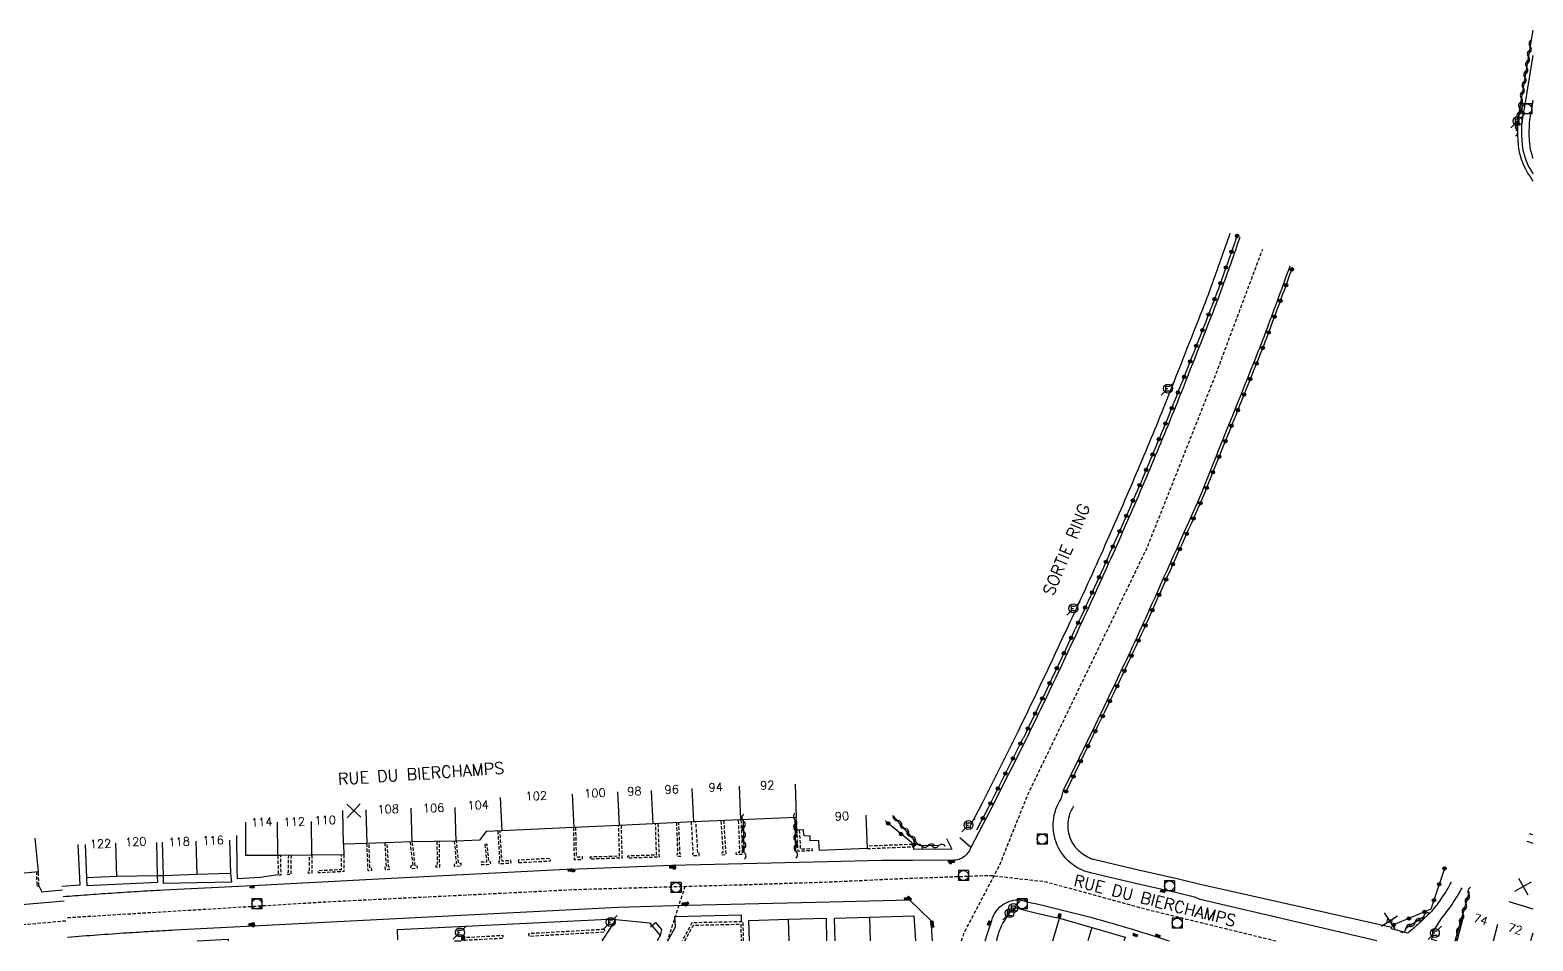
# Model space of a CAD drawing. Header units: millimetres. Extents: x 154000 to 155001, y 121000 to 122000.
# Drawn here: x 154775.3 to 155000, y 121000 to 121136.1 of the extents above; entities that cross this region are included whole.
import ezdxf
from ezdxf.enums import TextEntityAlignment as Align

# ---------------------------------------------------------------- set-up
doc = ezdxf.new("R2010")
doc.units = ezdxf.units.MM
doc.linetypes.add('DASHED', pattern=[0.75, 0.5, -0.25])
doc.layers.get('0').update_dxf_attribs({"linetype": 'CONTINUOUS'})
for name, color, linetype in [('W0001', 6, 'DASHED'), ('W0008', 7, 'CONTINUOUS'), ('W0017', 7, 'CONTINUOUS'), ('W0100', 7, 'CONTINUOUS'), ('W0112', 1, 'DASHED'), ('W0120', 7, 'CONTINUOUS'), ('W0302', 3, 'CONTINUOUS'), ('W0310', 3, 'CONTINUOUS'), ('W0322', 7, 'CONTINUOUS'), ('W0330', 7, 'CONTINUOUS'), ('W0334', 7, 'CONTINUOUS'), ('W0400', 7, 'CONTINUOUS'), ('W0420', 7, 'CONTINUOUS'), ('W0471', 7, 'CONTINUOUS'), ('W0989', 7, 'CONTINUOUS'), ('W0991', 7, 'CONTINUOUS'), ('W1102', 7, 'CONTINUOUS')]:
    doc.layers.add(name, color=color, linetype=linetype)
doc.styles.get("Standard").update_dxf_attribs({"font": 'romans.shx', "width": 0.85})

# ---------------------------------------------------------------- blocks, each defined once
blk = doc.blocks.new('t310o')
at = {"color": 0, "linetype": 'Continuous'}
for centre, start, end in [((-0.5, 0.38), 216.8699, 323.1304), ((0.5, -0.37), 36.8699, 143.1303)]:
    blk.add_arc(centre, 0.625, start, end, dxfattribs=at)
blk = doc.blocks.new('t322o')
at = {"color": 0, "linetype": 'Continuous'}
for radius in [0.25, 0.15]:
    blk.add_circle((0, 0), radius, dxfattribs=at)
blk = doc.blocks.new('t991o')
at = {"color": 0, "linetype": 'Continuous'}
for p, q in [((-1, 1), (1, -1)), ((-1, -1), (1, 1))]:
    blk.add_line(p, q, dxfattribs=at)
blk = doc.blocks.new('T471')
for p, q in [((-0.333334, 0.333334), (-0.333334, -0.333334)), ((-0.333334, 0.333334), (0.333334, 0.333334)), ((-0.333334, 0), (0, 0)), ((0.500001, 0.500001), (1.000002, 1.000002)), ((-0.500001, -0.500001), (-1.000002, -1.000002)), ((-0.333334, -0.333334), (0.333334, -0.333334))]:
    blk.add_line(p, q)
blk.add_ellipse((0, 0), major_axis=(0.471405, 0.471405), ratio=1, start_param=5.4977871438, end_param=11.780972451)
blk = doc.blocks.new('t330o')
at = {"color": 0, "linetype": 'Continuous'}
for p, q in [((0.25, -0.25), (-0.25, 0.25)), ((-0.25, -0.25), (0.25, 0.25)), ((-0.25, 0.25), (-0.25, -0.25)), ((0.25, 0.25), (-0.25, 0.25)), ((0.25, -0.25), (0.25, 0.25)), ((-0.25, -0.25), (0.25, -0.25)), ((-0.25, -0.25), (-0.25, -0.25))]:
    blk.add_line(p, q, dxfattribs=at)
blk = doc.blocks.new('T420')
for p, q in [((0.75, 0.75), (-0.75, 0.75)), ((-0.75, 0.75), (-0.75, -0.75)), ((0.75, 0.75), (0.75, -0.75)), ((0.75, -0.75), (-0.75, -0.75))]:
    blk.add_line(p, q)
blk.add_ellipse((0, 0), major_axis=(-0.53, 0.53), ratio=1, start_param=3.926991, end_param=10.210176)
blk = doc.blocks.new('T400')
for p, q in [((-0.15, 0.3), (0.15, 0.3)), ((-0.15, -0.25), (-0.15, 0.3)), ((-0.15, 0.15), (0.15, 0.15)), ((-0.15, 0), (0.15, 0)), ((0.15, 0.3), (0.15, -0.25)), ((-0.15, -0.15), (0.15, -0.15)), ((-0.15, -0.25), (-0.15, -0.3)), ((-0.15, -0.3), (0.15, -0.3)), ((0.15, -0.3), (0.15, -0.25))]:
    blk.add_line(p, q)

msp = doc.modelspace()

# ---------------------------------------------------------------- linework, layer by layer
at = {"layer": 'W0001', "flags": 128}
for points in [[(154914.6, 121000), (154914.93, 121001.11), (154920.3, 121011.37), (154924.5, 121021.87), (154942.29, 121058.66), (154952.57, 121084.56), (154959.6, 121103.35)], [(154780.94, 121003.49), (154819.25, 121005.82), (154856.86, 121007.69), (154881.63, 121008.39), (154895.64, 121008.85), (154905.61, 121009.32), (154918.92, 121009.79), (154927.1, 121008.86), (154942.52, 121004.66), (154961.59, 121000)], [(154873.23, 121008.15), (154870.61, 121000)]]:
    msp.add_lwpolyline(points, dxfattribs=at)
at = {"layer": 'W0001'}
msp.add_lwpolyline([(154750.29, 121000), (154753.36, 121000.3), (154762.09, 121001.23), (154769.74, 121002.04), (154780.94, 121003.04)], dxfattribs=at)
at = {"layer": 'W0008', "flags": 128}
for points in [[(154999.76, 121124.17, 0.08174), (154999.48, 121119.07, 0.069046), (155000, 121116.95, 0.069046)], [(154956.2, 121105.16, -0.003194), (154953.41, 121097.28, -0.007114), (154952.08, 121093.76, -0.000252), (154946.8, 121080.38, -0.002513), (154946.26, 121079.04, -0.004274), (154941.88, 121068.52, -0.004153), (154937.18, 121057.78, -0.004425), (154931.85, 121046.11, -0.003314), (154924.49, 121030.65, -0.002267), (154924.37, 121030.42, -0.001308), (154924.17, 121030.03), (154918.97, 121019.67), (154917.21, 121016.35), (154915.95, 121013.95, -0.070227), (154915.61, 121013.25, -0.070227), (154915.08, 121012.67, -0.075686), (154914.36, 121012.24, -0.075686), (154913.54, 121012.04), (154907.27, 121011.99), (154902.69, 121011.99), (154894.54, 121011.82), (154881.9, 121011.51), (154871.27, 121011.24), (154857.29, 121010.74), (154855.47, 121010.66), (154826.49, 121009.15), (154808.57, 121008.25), (154795.29, 121007.57, 0.001464), (154791.38, 121007.35, 0.001464), (154787.47, 121007.1, 0.001343), (154783.89, 121006.85, 0.001343), (154780.31, 121006.58)], [(154954.69, 121105.68, -0.003194), (154951.91, 121097.82, -0.007114), (154950.59, 121094.35, -0.000252), (154945.31, 121080.97, -0.002513), (154944.78, 121079.64, -0.004274), (154940.41, 121069.15, -0.004153), (154935.73, 121058.43, -0.004425), (154930.4, 121046.79, -0.003314), (154923.05, 121031.35, -0.002267), (154922.94, 121031.13, -0.001308), (154922.75, 121030.74), (154917.56, 121020.4), (154915.8, 121017.1)], [(154933.73, 121010.2, -0.119087), (154930.84, 121011.69, -0.112846), (154928.9, 121014.3, -0.127045), (154928.31, 121017.9, -0.127045), (154929.53, 121021.33), (154929.84, 121022.51), (154934.59, 121032.3), (154935.37, 121033.89, 0.002929), (154939.48, 121042.5, 0.004422), (154942.12, 121048.24, 0.000211), (154949.52, 121064.71, 0.003542), (154949.96, 121065.69, 0.006323), (154950.54, 121067.1, 0.000427), (154958.93, 121088.03, 0.006146), (154960.31, 121091.59, 0.00238), (154963.7, 121100.84)], [(154780.95, 121000.58, -0.001998), (154785.38, 121000.91, -0.001998), (154789.8, 121001.22, -0.001608), (154793.37, 121001.43, -0.001608), (154796.93, 121001.63), (154808.71, 121002.26), (154834.89, 121003.59), (154863.25, 121005.02), (154871.55, 121005.28), (154894.87, 121005.85), (154906.81, 121006.16), (154910.01, 121003.05), (154910.19, 121000)], [(154918.11, 121000), (154918.45, 121001.13), (154919.1, 121003.07, -0.092841), (154919.76, 121004.45, -0.092841), (154920.87, 121005.49, -0.07853), (154922.05, 121006.01, -0.07853), (154923.34, 121006.13), (154924.24, 121005.88, -0.008045), (154930.69, 121004.36, -0.008045), (154937.09, 121002.64, -0.007685), (154943.15, 121000.8, -0.003129), (154945.6, 121000)]]:
    msp.add_lwpolyline(points, format="xyb", dxfattribs=at)
for points in [[(155000, 121125.61), (154999.76, 121124.17)], [(154976.68, 121000), (154964.76, 121002.79), (154950.24, 121006.19), (154949.6, 121006.49), (154946.57, 121007.23), (154940.59, 121008.57), (154933.85, 121010.17), (154933.73, 121010.2)]]:
    msp.add_lwpolyline(points, dxfattribs=at)
at = {"layer": 'W0008'}
msp.add_lwpolyline([(154716.34, 121000), (154732.2, 121001.26), (154753.06, 121003.28), (154761.77, 121004.21), (154769.45, 121005.02), (154780.43, 121006)], dxfattribs=at)
at = {"layer": 'W0017'}
for p, q in [((155000, 121132.26), (154998.68, 121124.35)), ((154915.95, 121013.95), (154914.33, 121015.39))]:
    msp.add_line(p, q, dxfattribs=at)
at = {"layer": 'W0017', "flags": 128}
for points in [[(154998.68, 121124.35, 0.083663), (154998.39, 121118.96, 0.111976), (154999.66, 121115.17, 0.002523), (155000, 121114.62, 0.002523)], [(154931.33, 121020.12, 0.127045), (154930.47, 121017.7, 0.127045), (154930.88, 121015.17, 0.112846), (154932.25, 121013.34, 0.066096), (154934.19, 121012.2)], [(154985.64, 121000), (154984.87, 121000.23), (154985.15, 121001.46), (154985.29, 121001.72), (154986.34, 121003.37, 0.012575), (154987.14, 121004.37, 0.012575), (154987.89, 121005.41, 0.014411), (154988.68, 121006.65, 0.014411), (154989.4, 121007.93)], [(154984.96, 121004.53, 0.012575), (154985.71, 121005.46, 0.012575), (154986.4, 121006.43, 0.014411), (154987.14, 121007.58, 0.014411), (154987.81, 121008.77)], [(154919.86, 121000, -0.033386), (154920.21, 121001.4, -0.051475), (154920.61, 121002.33, -0.01274), (154921.31, 121003.5, -0.022312), (154921.75, 121004.14, -0.052101), (154922.05, 121004.45, -0.027501), (154922.7, 121004.96), (154925.64, 121004.2), (154928.92, 121003.44)], [(154985.15, 121004.76, -0.011685), (154984, 121003.58, -0.011685), (154982.8, 121002.45, -0.006961), (154982.06, 121001.81, -0.006961), (154981.31, 121001.18), (154978.88, 121001.8), (154978.9, 121001.99)]]:
    msp.add_lwpolyline(points, format="xyb", dxfattribs=at)
for points in [[(154780.1, 121008.16), (154782.85, 121008.4), (154782.8, 121009.38), (154782.55, 121014.38)], [(154812.43, 121009.85), (154809.75, 121009.46), (154806.34, 121009.25), (154806.31, 121010.77), (154806.24, 121015.77)], [(154912.31, 121015.29), (154913.13, 121013.71), (154907.45, 121013.67), (154907.44, 121014.07)], [(154950.08, 121008.49), (154947.04, 121009.23), (154941.06, 121010.57), (154934.32, 121012.17), (154934.19, 121012.2)], [(154794.35, 121009.71), (154794.41, 121008.72), (154783.87, 121008.25), (154783.84, 121009.42)], [(154805.31, 121010.07), (154805.46, 121008.76), (154795.28, 121008.57), (154795.29, 121009.73)], [(154830.34, 121000.16), (154830.27, 121001.68), (154862.77, 121003.29), (154862.92, 121003.2)], [(154868.08, 121002.08), (154868.83, 121002.74), (154869.73, 121001.7), (154869.52, 121000.83)], [(154870.66, 121000), (154871.82, 121002.12), (154871.71, 121003.62)], [(154871.66, 121003.63), (154881.64, 121003.87), (154881.66, 121002.87)], [(154800.3, 121000), (154804.94, 121000.25), (154804.93, 121000)]]:
    msp.add_lwpolyline(points, dxfattribs=at)
at = {"layer": 'W0100', "flags": 128}
for points in [[(154900.27, 121018.79), (154900.46, 121013.8), (154893.33, 121013.52), (154893.31, 121013.98), (154893.27, 121014.98), (154891.97, 121014.93), (154891.93, 121015.65), (154891.14, 121015.68), (154890.99, 121015.81), (154890.94, 121016.58), (154890.13, 121016.55), (154889.98, 121016.68), (154889.88, 121018.42), (154881.56, 121018.11), (154874.55, 121017.79), (154868.44, 121017.5), (154863.4, 121017.25), (154856.63, 121016.93), (154845.85, 121016.43), (154843.52, 121016.32), (154842.53, 121015.07), (154839.06, 121014.92), (154832.42, 121014.82), (154825.7, 121014.56), (154822.21, 121014.47), (154822.22, 121012.87), (154817.41, 121012.83), (154812.38, 121012.76), (154807.58, 121012.76), (154807.57, 121017.76)], [(154805.14, 121015.07), (154805.31, 121010.07), (154800.29, 121009.91), (154795.29, 121009.73), (154794.35, 121009.71), (154788.31, 121009.61), (154783.84, 121009.42), (154783.63, 121014.42)], [(154999.09, 121014.91), (155000, 121014.62)], [(155000, 121015.83), (154999.42, 121016.02)], [(154860.85, 121000), (154862.09, 121001.91), (154862.92, 121003.2), (154867.93, 121002.69), (154869.52, 121000.83), (154869.06, 121000)], [(154882.91, 121000), (154882.81, 121003.07), (154888.73, 121003.26), (154894.33, 121003.38), (154894.4, 121000)], [(154895.7, 121000), (154895.61, 121003.42), (154900.82, 121003.56), (154907.47, 121003.73), (154907.7, 121000)], [(154928.24, 121000), (154929.23, 121003.41), (154934.06, 121002.01), (154939.02, 121000.57), (154938.86, 121000)], [(154988.67, 121000), (154989.66, 121003.83)], [(155000, 121001.18), (154999.64, 121000)]]:
    msp.add_lwpolyline(points, dxfattribs=at)
at = {"layer": 'W0100'}
msp.add_lwpolyline([(154766.13, 121014.44), (154766.55, 121009.46), (154772.42, 121009.95), (154776.58, 121010.37), (154776.09, 121015.34)], dxfattribs=at)
at = {"layer": 'W0100', "flags": 128}
msp.add_lwpolyline([(154978.23, 121003.22), (154978.17, 121002.91), (154978.89, 121002.76), (154978.95, 121003.07)], close=True, dxfattribs=at)
at = {"layer": 'W0112', "flags": 128}
for points in [[(154845.25, 121016.4), (154845.55, 121011.89), (154845.42, 121011.9), (154845.42, 121011.54), (154845.57, 121011.54), (154847.24, 121011.65), (154847.22, 121012), (154845.9, 121011.92), (154845.6, 121016.41)], [(154856.57, 121016.93), (154856.68, 121012.16), (154857.94, 121012.19), (154857.93, 121012.54), (154857.03, 121012.52), (154856.92, 121016.95)], [(154863.68, 121017.27), (154863.83, 121012.37), (154859.1, 121012.21), (154859.09, 121012.57), (154863.47, 121012.71), (154863.32, 121017.25)], [(154869.2, 121017.51), (154869.36, 121012.51), (154864.72, 121012.36), (154864.7, 121012.72), (154868.99, 121012.86), (154868.85, 121017.5)], [(154871.97, 121017.67), (154872.14, 121012.99), (154872.02, 121012.98), (154872.07, 121012.63), (154872.15, 121012.64), (154872.63, 121012.66), (154872.61, 121013.01), (154872.49, 121013.01), (154872.32, 121017.69)], [(154874.16, 121017.77), (154874.44, 121013.09), (154874.37, 121013.08), (154874.39, 121012.73), (154874.81, 121012.75), (154875.38, 121012.76), (154875.38, 121013.11), (154875.17, 121013.11), (154874.88, 121017.81)], [(154879.03, 121018), (154879.35, 121012.86), (154878.78, 121012.83), (154878.76, 121013.18), (154878.97, 121013.2), (154878.67, 121017.98)], [(154881.61, 121018.11), (154881.82, 121012.91), (154880.92, 121012.88), (154880.91, 121013.23), (154881.45, 121013.25), (154881.26, 121018.1)], [(154890.33, 121016.56), (154890.48, 121013.74), (154892.22, 121013.81), (154892.23, 121013.47), (154890.15, 121013.38), (154889.98, 121016.68)], [(154825.65, 121014.56), (154825.81, 121010.53), (154826.41, 121010.55), (154826.4, 121010.91), (154826.15, 121010.9), (154826, 121014.58)], [(154828.37, 121014.66), (154828.57, 121011.03), (154828.38, 121011.02), (154828.4, 121010.66), (154828.59, 121010.67), (154829.09, 121010.7), (154829.07, 121011.06), (154828.93, 121011.05), (154828.72, 121014.68)], [(154832.14, 121014.81), (154832.56, 121011.19), (154832.24, 121011.21), (154832.23, 121010.85), (154832.6, 121010.84), (154833.26, 121010.91), (154833.22, 121011.27), (154832.91, 121011.23), (154832.51, 121014.82)], [(154836.16, 121014.87), (154836.19, 121011.4), (154836, 121011.39), (154836.02, 121011.03), (154836.21, 121011.05), (154836.58, 121011.05), (154836.57, 121011.41), (154836.52, 121014.88)], [(154838.75, 121014.92), (154839.06, 121011.53), (154838.73, 121011.52), (154838.74, 121011.16), (154839.07, 121011.17), (154839.81, 121011.24), (154839.78, 121011.59), (154839.39, 121011.56), (154839.1, 121014.92)], [(154900.46, 121013.8), (154907.44, 121014.07), (154907.42, 121014.42), (154900.45, 121014.15)], [(154814.35, 121012.79), (154814.32, 121009.92), (154813.81, 121009.92), (154813.81, 121010.28), (154813.97, 121010.28), (154814, 121012.78)], [(154817.45, 121012.83), (154817.47, 121010.1), (154816.98, 121010.09), (154816.98, 121010.45), (154817.11, 121010.45), (154817.09, 121012.82)], [(154822.22, 121012.87), (154822.25, 121010.35), (154818.48, 121010.16), (154818.46, 121010.52), (154821.89, 121010.69), (154821.87, 121012.87)], [(154882, 121000), (154881.94, 121002.86), (154874.28, 121002.7), (154872.83, 121000)], [(154840.28, 121000), (154840.4, 121000.12), (154846.09, 121000.43), (154846.07, 121000.79), (154840.25, 121000.47), (154839.8, 121000.02), (154839.82, 121000)], [(154873.23, 121000), (154874.49, 121002.35), (154881.59, 121002.5), (154881.64, 121000)]]:
    msp.add_lwpolyline(points, dxfattribs=at)
for points in [[(154843.32, 121014.4), (154843.59, 121011.77), (154842.78, 121011.74), (154842.8, 121011.39), (154843.63, 121011.42), (154844.22, 121011.48), (154844.18, 121011.83), (154843.94, 121011.81), (154843.67, 121014.44)], [(154812.38, 121012.76), (154812.43, 121009.85), (154812.86, 121009.86), (154812.81, 121012.77)], [(154848.34, 121011.71), (154853.12, 121011.95), (154853.1, 121012.31), (154848.32, 121012.06)], [(154861.23, 121001.71), (154849.86, 121001.07), (154849.88, 121000.71), (154861.25, 121001.35)]]:
    msp.add_lwpolyline(points, close=True, dxfattribs=at)
at = {"layer": 'W0112'}
msp.add_lwpolyline([(154776.28, 121010.36), (154776.35, 121008.22), (154776.65, 121008.23), (154776.58, 121010.37)], dxfattribs=at)
at = {"layer": 'W0120', "flags": 128}
msp.add_lwpolyline([(154978.9, 121001.99), (154950.08, 121008.49)], dxfattribs=at)
at = {"layer": 'W0302', "flags": 128}
msp.add_lwpolyline([(154998.07, 121124.58, 0.075295), (154997.79, 121118.9, 0.111976), (154999.15, 121114.86, 0.006141), (155000, 121113.51, 0.006141)], format="xyb", dxfattribs=at)
at = {"layer": 'W0310', "flags": 128}
for points in [[(155000, 121136.07), (154997.7, 121122.48), (154997.51, 121121.01)], [(154911.15, 121014.2), (154908.24, 121014.27), (154907.71, 121014.87), (154904.43, 121018.64)], [(154882.11, 121013.21), (154882.01, 121018.01)], [(154889.81, 121013.38), (154889.7, 121018.18)], [(154988.39, 121000), (154990.51, 121007.39)], [(154983.67, 121003.6), (154980.92, 121001.82)]]:
    msp.add_lwpolyline(points, dxfattribs=at)
at = {"layer": 'W0322', "flags": 128}
for points in [[(154955.77, 121105.31, -0.003194), (154952.98, 121097.43, -0.007114), (154951.65, 121093.93, -0.000252), (154946.37, 121080.55, -0.002513), (154945.84, 121079.21, -0.004274), (154941.46, 121068.7, -0.004153), (154936.77, 121057.96, -0.004425), (154931.44, 121046.31, -0.003314), (154924.08, 121030.85, -0.002267), (154923.97, 121030.63, -0.001308), (154923.77, 121030.23), (154918.57, 121019.88), (154916.81, 121016.56)], [(154930.22, 121022.33), (154934.97, 121032.11), (154935.75, 121033.71, 0.002929), (154939.87, 121042.32, 0.004422), (154942.51, 121048.06, 0.000211), (154949.91, 121064.54, 0.003542), (154950.35, 121065.53, 0.006323), (154950.94, 121066.94, 0.000427), (154959.33, 121087.87, 0.006146), (154960.71, 121091.44, 0.00238), (154964.1, 121100.7, 0.00238)]]:
    msp.add_lwpolyline(points, format="xyb", dxfattribs=at)
for points in [[(154907.47, 121014.37), (154907.08, 121014.69), (154903.23, 121017.88)], [(154986.79, 121010.84), (154984.75, 121004.74), (154979.06, 121002.35)], [(154838.77, 121000), (154839.8, 121000.02)]]:
    msp.add_lwpolyline(points, dxfattribs=at)
at = {"layer": 'W0334'}
msp.add_lwpolyline([(154776.65, 121008.23), (154777.09, 121007.34), (154780.17, 121007.63)], dxfattribs=at)
at = {"layer": 'W1102'}
for p, q in [((154881.36, 121023.11), (154881.56, 121018.11)), ((154889.69, 121023.42), (154889.88, 121018.42)), ((154845.62, 121021.42), (154845.85, 121016.43)), ((154856.4, 121021.93), (154856.63, 121016.93)), ((154863.16, 121022.25), (154863.4, 121017.25)), ((154868.2, 121022.49), (154868.44, 121017.5)), ((154874.55, 121017.79), (154874.32, 121022.79)), ((154822.21, 121014.47), (154822.08, 121019.47)), ((154825.54, 121019.56), (154825.7, 121014.56)), ((154832.28, 121019.81), (154832.42, 121014.82)), ((154839.06, 121014.92), (154838.91, 121019.92)), ((154812.38, 121012.76), (154812.35, 121017.76)), ((154817.35, 121017.82), (154817.41, 121012.83)), ((154788.31, 121009.61), (154788.16, 121014.6)), ((154794.24, 121014.71), (154794.35, 121009.71)), ((154795.29, 121009.73), (154795.15, 121014.73)), ((154800.12, 121014.9), (154800.29, 121009.91)), ((154996.4, 121005.89), (155000, 121004.8)), ((154888.81, 121000), (154888.73, 121003.26)), ((154900.82, 121003.56), (154900.91, 121000)), ((154934.06, 121002.01), (154933.47, 121000)), ((154994.1, 121000), (154994.77, 121002.51))]:
    msp.add_line(p, q, dxfattribs=at)

# ---------------------------------------------------------------- block references
at = {"layer": 'W0310'}
for p, rotation in [((154999.32, 121132.08), 260.3921070115667), ((154999.59, 121133.62), 260.3921070115667), ((154999.06, 121130.53), 260.3921070115667), ((154998.8, 121128.99), 260.3921070115667), ((154998.28, 121125.9), 260.3921070115667), ((154998.54, 121127.45), 260.3921070115667), ((154998.02, 121124.36), 260.3921070115667), ((154997.54, 121121.26), 262.5689639395514), ((154997.76, 121122.81), 260.3921070115667), ((154882.01, 121017.91), 91.22930566055835), ((154889.71, 121018.08), 91.22930566020747), ((154905.01, 121017.97), 131.0431383680703), ((154882.04, 121016.35), 91.22930566055835), ((154889.74, 121016.51), 91.22930566020747), ((154906.04, 121016.79), 131.0431383680703), ((154907.07, 121015.61), 131.0431383680703), ((154882.08, 121014.78), 91.22930566055835), ((154882.11, 121013.21), 91.22930566055835), ((154889.77, 121014.94), 91.22930566020747), ((154889.81, 121013.38), 91.22930566020747), ((154908.1, 121014.43), 131.0431383691195), ((154909.59, 121014.23), 178.5938294590032), ((154911.15, 121014.2), 178.5938294590032), ((154990.41, 121007.05), 73.99530573375615), ((154989.55, 121004.04), 73.99530573375615), ((154989.98, 121005.54), 73.99530573375615), ((154982.36, 121002.75), 212.9975065944522), ((154983.67, 121003.6), 212.9975065944522), ((154989.12, 121002.53), 73.99530573375615), ((154981.04, 121001.9), 212.9975065944522), ((154988.69, 121001.03), 73.99530573375615)]:
    msp.add_blockref('t310o', p, dxfattribs=dict(at, rotation=rotation))
at = {"layer": 'W0322'}
for p, rotation in [((154955.77, 121105.31), 250.8561919636153), ((154954.94, 121102.95), 250.6372559701523), ((154954.11, 121100.59), 250.4183199766892), ((154963.95, 121100.3), 70.12768039843994), ((154953.27, 121098.24), 250.1993839832263), ((154963.1, 121097.95), 69.98930251393132), ((154952.41, 121095.89), 249.4095832119123), ((154962.24, 121095.6), 69.85092462942266), ((154951.51, 121093.56), 248.4921626252472), ((154961.38, 121093.25), 69.71254674491406), ((154950.59, 121091.23), 248.4821201791783), ((154960.51, 121090.91), 69.39644604949538), ((154949.68, 121088.91), 248.4720777331092), ((154959.61, 121088.58), 68.47597227697675), ((154948.76, 121086.58), 248.4620352870403), ((154958.68, 121086.25), 68.18942682870934), ((154947.84, 121084.26), 248.4519928409713), ((154957.75, 121083.93), 68.1785765267143), ((154946.92, 121081.93), 248.4419503949023), ((154956.82, 121081.61), 68.16772622471925), ((154946, 121079.61), 248.0310935668665), ((154955.89, 121079.29), 68.15687592272415), ((154945.05, 121077.29), 247.6817917723954), ((154954.96, 121076.97), 68.14602562072912), ((154944.1, 121074.98), 247.4667486234479), ((154954.03, 121074.65), 68.13517531873407), ((154943.14, 121072.67), 247.2517054745005), ((154953.1, 121072.33), 68.12432501673898), ((154942.17, 121070.37), 247.0366623255529), ((154952.17, 121070.01), 68.11347471474394), ((154941.19, 121068.07), 246.824898856245), ((154951.24, 121067.69), 68.1026244127489), ((154940.2, 121065.77), 246.6218174142232), ((154950.28, 121065.38), 66.53213264209853), ((154939.2, 121063.48), 246.4187359722013), ((154949.26, 121063.1), 65.83405834176737), ((154938.2, 121061.19), 246.2156545301795), ((154948.24, 121060.82), 65.82738007961359), ((154937.19, 121058.91), 246.0125730881577), ((154947.22, 121058.54), 65.82070181745982), ((154936.17, 121056.62), 245.8125989309212), ((154935.14, 121054.34), 245.6148112097939), ((154946.19, 121056.26), 65.81402355530604), ((154934.1, 121052.07), 245.4170234886667), ((154945.17, 121053.98), 65.80734529315227), ((154933.06, 121049.8), 245.2192357675395), ((154944.14, 121051.7), 65.80066703099848), ((154932.01, 121047.53), 245.0214480464122), ((154943.12, 121049.41), 65.7939887688447), ((154930.95, 121045.27), 244.8636001722139), ((154942.09, 121047.14), 65.62725569663806), ((154929.88, 121043), 244.7526495859732), ((154941.05, 121044.86), 65.22670747438679), ((154928.81, 121040.74), 244.6416989997325), ((154940, 121042.6), 64.82615925213553), ((154927.74, 121038.48), 244.5307484134918), ((154938.93, 121040.34), 64.6224538579021), ((154926.66, 121036.23), 244.419797827251), ((154937.85, 121038.08), 64.44656998329056), ((154925.58, 121033.97), 244.3088472410103), ((154936.77, 121035.82), 64.27068610867902), ((154924.5, 121031.72), 244.1978966547697), ((154935.68, 121033.57), 64.10520938933274), ((154923.39, 121029.48), 243.3356391950325), ((154934.59, 121031.32), 64.09885209641023), ((154922.27, 121027.25), 243.3356391950325), ((154933.5, 121029.08), 64.09885209641023), ((154921.15, 121025.01), 243.3356391950325), ((154932.41, 121026.83), 64.09885209641023), ((154920.03, 121022.78), 243.3356391950325), ((154931.32, 121024.58), 64.09885209641023), ((154918.9, 121020.54), 243.3356391950325), ((154930.22, 121022.33), 64.09885209641023), ((154917.75, 121018.33), 242.0554468917403), ((154903.62, 121017.56), 140.3541222545813), ((154905.55, 121015.97), 140.3541222545813), ((154907.47, 121014.37), 140.3541222584477), ((154986.79, 121010.84), 251.5506509846104), ((154986, 121008.47), 251.5506509846104), ((154985.21, 121006.1), 251.5506509846104), ((154979.16, 121002.39), 202.7982022928036), ((154981.46, 121003.36), 202.7982022928036), ((154983.77, 121004.33), 202.7982022928036)]:
    msp.add_blockref('t322o', p, dxfattribs=dict(at, rotation=rotation))
at = {"layer": 'W0330'}
msp.add_blockref('t330o', (154840.08, 121000.43), dxfattribs=at)
at = {"layer": 'W0400'}
for p, rotation in [((154912.88, 121011.81), 44.02397647172595), ((154913.19, 121011.83), 273.2633133627655), ((154856.1, 121010.55), 83.2475757051029), ((154856.46, 121010.51), 246.5358339735569), ((154871.26, 121011.04), 90.11956216157736), ((154871.64, 121011.04), 4.816574210583218), ((154808.56, 121008.08), 86.80405971683643), ((154944.67, 121007.42), 75.85372884668017), ((154873.13, 121005.52), 89.07199942567405), ((154873.5, 121005.52), 315.7401288138869), ((154906.37, 121006.31), 95.66211610520634), ((154906.77, 121006.35), 42.75111742385597), ((154808.72, 121002.44), 14.83784534456642), ((154910.17, 121002.67), 3.790942965386383), ((154918.7, 121002.64), 159.0709689186412), ((154929.23, 121003.7), 169.9539895349487), ((154808.38, 121002.44), 89.7540899849713), ((154910.2, 121002.31), 194.399817498295), ((154940.54, 121000.87), 250.9293403727189), ((154943.92, 121000.79), 248.2542777894119)]:
    msp.add_blockref('T400', p, dxfattribs=dict(at, rotation=rotation))
at = {"layer": 'W0420'}
for p in [(154999.1, 121124.29), (154926.63, 121015.21), (154914.86, 121009.76), (154871.9, 121007.97), (154945.66, 121008.24), (154809.25, 121005.55), (154923.64, 121005.55), (154946.82, 121002.64)]:
    msp.add_blockref('T420', p, dxfattribs=at)
at = {"layer": 'W0471'}
for p in [(154997.7, 121122.48), (154945.43, 121082.52), (154931.3, 121049.68), (154915.62, 121017.31), (154921.75, 121004.14), (154922.34, 121004.92), (154862.12, 121002.81), (154839.6, 121001.26), (154985.34, 121001.19)]:
    msp.add_blockref('T471', p, dxfattribs=at)
at = {"layer": 'W0991'}
for p, rotation in [((154823.73, 121019.44), 1.924305429737651), ((154998.55, 121008.12), 344.3063850934), ((154978.56, 121002.99), 348.2372889695703)]:
    msp.add_blockref('t991o', p, dxfattribs=dict(at, rotation=rotation))

# ---------------------------------------------------------------- texts
at = {"layer": 'W0989'}
for s, rotation, p in [('SORTIE RING', 67.4929, (154930.24, 121058.47)), ('RUE DU BIERCHAMPS', 3.8516, (154833.78, 121025.02)), ('RUE DU BIERCHAMPS', 345.6727, (154943.49, 121006.02))]:
    msp.add_text(s, height=1.75, rotation=rotation, dxfattribs=at).set_placement(p, align=Align.MIDDLE)
at = {"layer": 'W0991'}
for s, rotation, p in [('98', 2.1711, (154865.68, 121022.37)), ('96', 2.1711, (154871.26, 121022.64)), ('94', 2.1711, (154877.83, 121022.95)), ('92', 2.1711, (154885.53, 121023.26)), ('104', 2.1711, (154842.33, 121020.29)), ('102', 2.1711, (154851.01, 121021.67)), ('100', 2.1711, (154859.78, 121022.09)), ('114', 2.1711, (154809.97, 121017.76)), ('112', 2.1711, (154814.83, 121017.79)), ('110', 2.1711, (154819.45, 121018.04)), ('108', 2.1711, (154828.87, 121019.69)), ('106', 2.1711, (154835.66, 121019.87)), ('90', 2.1711, (154896.7, 121018.65)), ('122', 2.4296, (154785.87, 121014.51)), ('120', 2.1711, (154791.13, 121014.82)), ('118', 2.1711, (154797.62, 121014.82)), ('116', 2.1711, (154802.7, 121015.04)), ('74', 342.7717, (154992.19, 121003.18)), ('72', 342.7717, (154997.34, 121001.78))]:
    msp.add_text(s, height=1.25, rotation=rotation, dxfattribs=at).set_placement(p, align=Align.MIDDLE)

doc.saveas('drawing.dxf')
